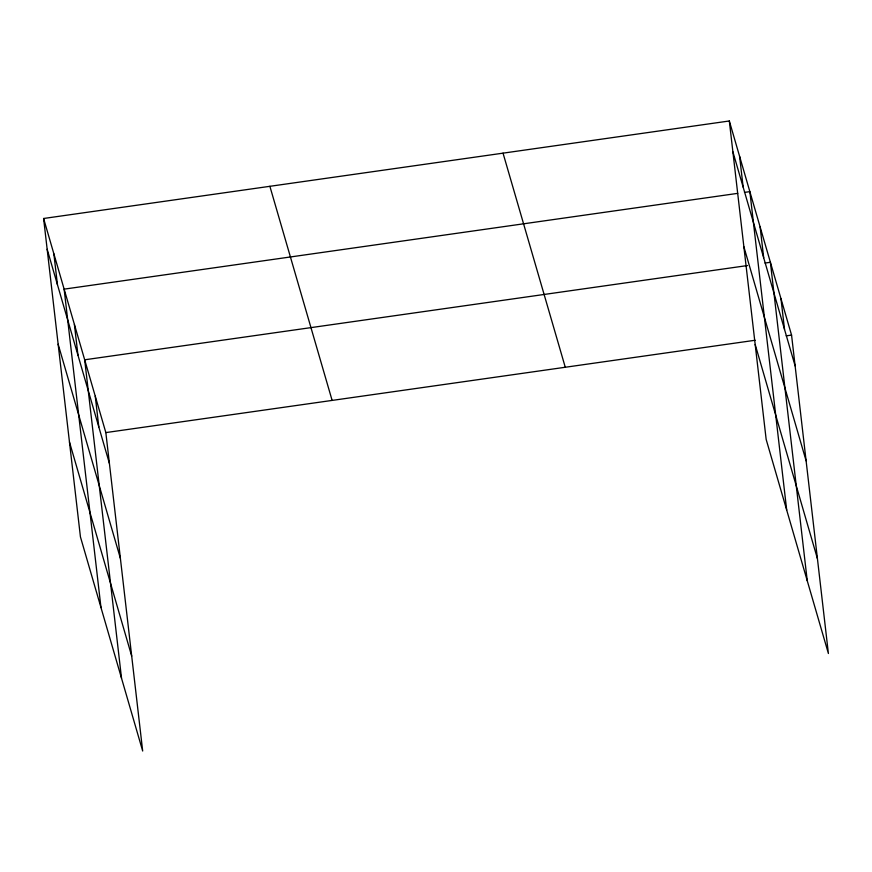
<?xml version="1.0" encoding="UTF-8"?>
<svg xmlns="http://www.w3.org/2000/svg" width="872" height="872" viewBox="0 0 872 872"><rect width="100%" height="100%" fill="white"/><g stroke="black" fill="none" stroke-linecap="round" stroke-linejoin="round"><path stroke-width="1.31" d="M43.6 218.49L105.839 432.588L142.681 751.021L80.442 536.912L43.6 218.49L729.319 120.979L791.558 335.088L828.4 653.51L766.161 439.412L729.319 120.979M737.734 193.355L64.136 289.144L100.978 607.566M744.47 192.407L749.855 191.633L786.697 510.066M747.5 265.546L84.682 359.798L121.524 678.22M765.006 263.061L770.39 262.287L807.243 580.719M105.839 432.588L755.185 340.254M786.173 335.851L791.558 335.088M732.883 151.782L795.122 365.88M743.86 246.7L806.099 460.798M755.174 344.495L817.413 558.592M503.035 153.156L565.274 367.265M269.884 186.314L332.123 400.412M47.164 249.283L109.403 463.392M58.141 344.2L120.38 558.309M69.466 441.995L131.705 656.104M780.974 298.693L784.538 329.485M760.122 226.96L763.687 257.763M739.587 156.306L743.151 187.109M95.255 396.193L98.819 426.986M74.403 324.471L77.968 355.264M53.868 253.817L57.432 284.61"/></g></svg>
